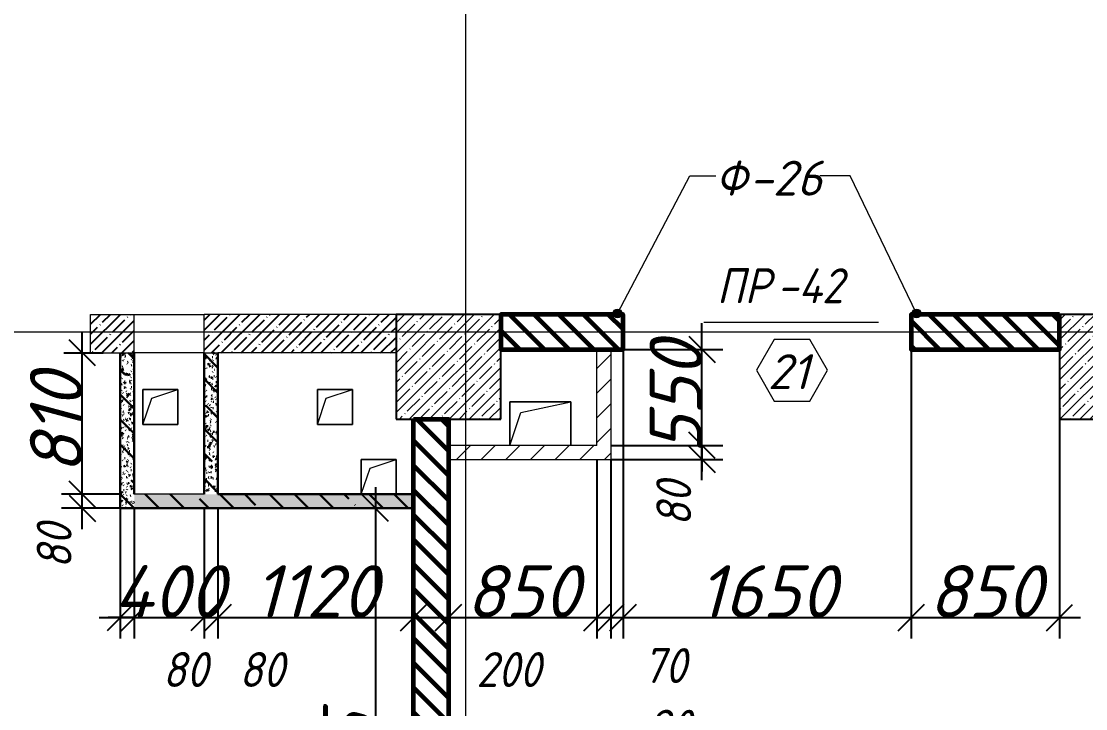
# Model space of a CAD drawing. Header units: millimetres. Extents: x 12986 to 523328, y -9759 to 30092.
# Drawn here: x 422494 to 428591, y 1773 to 5710 of the extents above; entities that cross this region are included whole.
import ezdxf

# ---------------------------------------------------------------- set-up
doc = ezdxf.new("R2010")
doc.units = ezdxf.units.MM
for name, color, linetype, lineweight in [('0) ПГП', 1, 'Continuous', 30), ('4) ПГП красный расчет', 12, 'Continuous', 30), ('5) Блок ячеистый', 160, 'Continuous', 60), ('A-ANNO-DIMS', 7, 'Continuous', 9), ('A-DOOR-IDEN', 7, 'Continuous', 9), ('A-FLOR', 7, 'Continuous', 9), ('A-GENM', 7, 'Continuous', 9), ('A-GENM-1', 7, 'Continuous', 25), ('A-GENM-IDEN', 7, 'Continuous', 9), ('A-WALL-6', 18, 'Continuous', 13), ('A-WALL-FNSH-2', 7, 'Continuous', 5), ('A-WALL-FNSH-4', 250, 'Continuous', 13), ('A-WALL-PATT-3', 250, 'Continuous', 5), ('I-WALL', 7, 'Continuous', 5), ('S-COLS', 7, 'Continuous', 9), ('S-COLS-1', 7, 'Continuous', 5), ('S-COLS-2', 7, 'Continuous', 25), ('Оси-1', 7, 'Continuous', 20)]:
    doc.layers.add(name, color=color, linetype=linetype, lineweight=lineweight)
for name, color, linetype, lineweight, true_color in [('A-WALL-3', 7, 'Continuous', 5, 0x000000), ('A-WALL-4', 7, 'Continuous', 25, 0x000000), ('A-WALL-9', 7, 'Continuous', 5, 0x0070df), ('A-WALL-FNSH-3', 7, 'Continuous', 13, 0x008000)]:
    doc.layers.add(name, color=color, linetype=linetype, lineweight=lineweight, true_color=true_color)
doc.styles.add('ISOCPEUR_I_2', font='isocpeui.ttf', dxfattribs={"height": 300})
doc.styles.add('ISOCPEUR_I_3', font='isocpeui.ttf', dxfattribs={"width": 0.9, "height": 200})
doc.styles.add('ISOCPEUR_I_4', font='isocpeui.ttf', dxfattribs={"width": 0.9, "height": 300})
doc.dimstyles.new('ISO-2_0_0_9К_СРЕДНИЙ_1', dxfattribs={"dimscale": 304.8, "dimtxt": 199.196235, "dimasz": 0.492126, "dimexe": 0.393701, "dimexo": 0, "dimgap": 0, "dimtad": 1, "dimdec": 0, "dimzin": 0, "dimdsep": 46, "dimtxsty": 'ISOCPEUR_I_3', "dimblk1": 'OBLIQUE', "dimblk2": 'OBLIQUE', "dimsah": 1, "dimcen": 0.09, "dimdle": 0.393701, "dimazin": 0, "dimtfac": 1, "dimtdec": 4, "dimtix": 1, "dimtmove": 2, "dimatfit": 3, "dimfxl": 1, "dimtvp": 1, "dimtolj": 1, "dimtzin": 0, "dimarcsym": 2})
doc.dimstyles.new('ISO-2_0_0_9К_СРЕДНИЙ_2', dxfattribs={"dimscale": 304.8, "dimtxt": 199.196235, "dimasz": 0.492126, "dimexe": 0.393701, "dimexo": 0, "dimgap": 0, "dimtad": 1, "dimdec": 0, "dimzin": 0, "dimdsep": 46, "dimtxsty": 'ISOCPEUR_I_2', "dimblk1": 'OBLIQUE', "dimblk2": 'OBLIQUE', "dimsah": 1, "dimcen": 0.09, "dimdle": 0.393701, "dimazin": 0, "dimtfac": 1, "dimtdec": 4, "dimtix": 1, "dimtmove": 0, "dimatfit": 3, "dimfxl": 1, "dimtvp": 1, "dimtolj": 1, "dimtzin": 0, "dimarcsym": 2})
pattern_1 = [(135, (395430.81, -3869.25), (-70.71068, -70.71068), [])]
pattern_2 = [(45, (395430.81, -3869.25), (-70.71068, 70.71068), [])]
pattern_3 = [(50, (395430.81, -3869.254), (72.87376, -6.37607), [7.62, -83.82]), (355, (395430.81, -3869.25), (-14.09699, 76.42244), [6.096, -67.056]), (100.451, (395436.88, -3869.785), (58.77696, 70.04687), [6.476, -71.236]), (46.184, (395430.81, -3848.93), (108.43142, -16.81745), [11.43, -125.73]), (96.636, (395439.84, -3850.33), (94.961, 98.9709), [9.714, -106.854]), (351.184, (395430.81, -3848.93), (94.96227, 98.9702), [9.144, -100.584]), (21, (395440.97, -3854.014), (60.64565, -40.90654), [7.62, -83.82]), (326, (395440.97, -3854.01), (24.72083, 73.67493), [6.096, -67.056]), (71.451, (395446.02, -3857.42), (85.36689, 32.76874), [6.476, -71.236]), (37.5, (395430.809, -3869.254), (1.235525, 33.822432), [3.353, -62.89, 3.353, -64.719, -67.31]), (37.5, (395430.809, -3869.254), (1.235525, 33.822432), [-134.315, 3.353, -63.957]), (7.5, (395430.81, -3869.254), (26.728146, 40.07255), [3.353, -35.458, 3.353, -61.366, -25.654]), (7.5, (395430.81, -3869.254), (26.728146, 40.07255), [-103.53, 3.353, -22.301]), (327.5, (395408.152, -3869.254), (54.236318, -2.292117), [3.353, -22.047, 3.353, -75.895, -105.156]), (327.5, (395408.152, -3869.254), (54.236318, -2.292117), [-104.648, 3.353, -101.803]), (317.5, (395397.99, -3869.254), (59.25158, 10.17014), [3.353, -29.667, 3.353, -49.276, -74.676]), (317.5, (395397.99, -3869.254), (59.25158, 10.17014), [-85.649, 3.353, -71.323])]
pattern_4 = [(135, (395430.8, -3869.25), (-142.5612, -142.5612), []), (135, (395573.37, -3869.25), (-142.5612, -142.5612), [252.016, -50.403, 3.353, -47.05])]

# ---------------------------------------------------------------- blocks, each defined once
blk = doc.blocks.new('AR_Отверстие прямоугольное _в плите_ - AR_Отверстие прямоугольное _в плите_-24498783-АР1_1_Кладочный план 3 этажа')
at = {"layer": 'A-GENM'}
for p, q in [((175, 125), (-175, 125)), ((-175, 125), (-175, -125)), ((-112.5, 62.5), (175, 125)), ((175, -125), (175, 125)), ((-175, -125), (-112.5, 62.5))]:
    blk.add_line(p, q, dxfattribs=at)
blk = doc.blocks.new('AR_Отверстие прямоугольное _в плите_ - AR_Отверстие прямоугольное _в плите_-V24-АР1_1_Кладочный план 3 этажа')
at = {"layer": 'A-GENM'}
for p, q in [((100, 100), (-100, 100)), ((-100, 100), (-100, -100)), ((-50, 50), (100, 100)), ((100, -100), (100, 100)), ((-100, -100), (-50, 50)), ((-100, -100), (100, -100))]:
    blk.add_line(p, q, dxfattribs=at)
blk = doc.blocks.new('AR_Отверстие прямоугольное _в плите_ - AR_Отверстие прямоугольное _в плите_-24428611-АР1_1_Кладочный план 3 этажа')
at = {"layer": 'A-GENM'}
for p, q in [((100, 100), (-100, 100)), ((-100, 100), (-100, -100)), ((-50, 50), (100, 100)), ((100, -100), (100, 100)), ((-100, -100), (-50, 50))]:
    blk.add_line(p, q, dxfattribs=at)
blk = doc.blocks.new('Колонна_Несущая_Прямоугольное сечение - 600х600-29565357-АР1_1_Кладочный план 3 этажа')
at = {"layer": 'S-COLS-1'}
h = blk.add_hatch(dxfattribs=at)
h.set_pattern_fill('FP_29', color=256, style=0, pattern_type=2)
h.set_pattern_definition([(45, (-29509.74, -7600), (-57.02463, 57.02463), []), (45, (-29452.72, -7600), (-57.02463, 57.02463), [100.806, -20.161, 3.353, -16.808])])
h.paths.add_polyline_path([(-300, -300), (300, -300), (300, 300), (-300, 300)], flags=0)
at = {"layer": 'S-COLS-2'}
for p, q in [((300, 300), (-300, 300)), ((-300, 300), (-300, -300)), ((300, -300), (300, 300)), ((-300, -300), (300, -300))]:
    blk.add_line(p, q, dxfattribs=at)
blk = doc.blocks.new('Колонна_Несущая_Прямоугольное сечение - 600х600-V52-АР1_1_Кладочный план 3 этажа')
at = {"layer": 'S-COLS-1'}
h = blk.add_hatch(dxfattribs=at)
h.set_pattern_fill('FP_35', color=256, style=0, pattern_type=2)
h.set_pattern_definition([(45, (-33310, -7600), (-57.02463, 57.02463), []), (45, (-33252.975, -7600), (-57.02463, 57.02463), [100.806, -20.161, 3.353, -16.808])])
h.paths.add_polyline_path([(-300, -300), (300, -300), (300, 300), (-300, 300)], flags=0)
at = {"layer": 'S-COLS-2'}
for p, q in [((300, 300), (-300, 300)), ((-300, 300), (-300, -300)), ((300, -300), (300, 300)), ((-300, -300), (300, -300))]:
    blk.add_line(p, q, dxfattribs=at)
blk = doc.blocks.new('Фахверк_СКБ_Уголок - Ф-26_200х3950 h-32688301-АР1_1_Кладочный план 3 этажа')
at = {"layer": 'A-GENM-1'}
for p, q in [((200, 156), (125, 156)), ((125, 156), (125, 81)), ((131, 81), (131, 150)), ((131, 150), (200, 150)), ((200, 150), (200, 156)), ((125, 81), (131, 81)), ((131, 19), (125, 19)), ((125, 19), (125, -56)), ((131, -50), (131, 19)), ((125, -56), (200, -56)), ((200, -50), (131, -50)), ((200, -56), (200, -50))]:
    blk.add_line(p, q, dxfattribs=at)
blk = doc.blocks.new('AAR_СКБ_Марка_Двери_Перемычка и проем - Марка перемычки и проема-25306769-АР1_1_Кладочный план 3 этажа')
at = {"layer": 'A-DOOR-IDEN'}
for p, q in [((-5, 0), (5, 0)), ((-0.968, -0.984), (-1.986, -2.747)), ((1.067, -0.984), (-0.968, -0.984)), ((2.085, -2.747), (1.067, -0.984)), ((-1.986, -2.747), (-0.968, -4.509)), ((1.067, -4.509), (2.085, -2.747)), ((-0.968, -4.509), (1.067, -4.509))]:
    blk.add_line(p, q, dxfattribs=at)
blk = doc.blocks.new('_Oblique')
at = {"color": 0, "linetype": 'ByBlock', "lineweight": -2}
blk.add_line((-0.5, -0.5), (0.5, 0.5), dxfattribs=at)
blk = doc.blocks.new('*D3559')
at = {"layer": 'A-ANNO-DIMS', "color": 0, "lineweight": -2, "transparency": 16777216}
for p, q in [((423060.6, 2920.7), (423060.6, 2174.6)), ((423140.6, 2919.6), (423140.6, 2174.6)), ((422940.6, 2294.6), (423260.6, 2294.6))]:
    blk.add_line(p, q, dxfattribs=at)
at = {"layer": 'Defpoints', "color": 0, "transparency": 16777216}
for p in [(423060.6, 2920.7), (423140.6, 2919.6), (423140.6, 2294.6)]:
    blk.add_point(p, dxfattribs=at)
at = {"layer": 'A-ANNO-DIMS', "color": 0, "lineweight": -2, "transparency": 16777216, "xscale": 150, "yscale": 150, "zscale": 150, "rotation": 180}
blk.add_blockref('_Oblique', (423060.6, 2294.6), dxfattribs=at)
at = {"layer": 'A-ANNO-DIMS', "color": 0, "lineweight": -2, "transparency": 16777216, "xscale": 150, "yscale": 150, "zscale": 150}
blk.add_blockref('_Oblique', (423140.6, 2294.6), dxfattribs=at)
at = {"layer": 'A-ANNO-DIMS', "color": 0, "transparency": 16777216, "insert": (423303.2, 2097.1), "char_height": 200, "width": 303.391, "attachment_point": 1, "line_spacing_factor": 1.149209, "style": 'ISOCPEUR_I_3'}
blk.add_mtext('\\A1;80', dxfattribs=at)
blk = doc.blocks.new('*D3560')
at = {"layer": 'A-ANNO-DIMS', "color": 0, "lineweight": -2, "transparency": 16777216}
for p, q in [((423140.6, 2919.6), (423140.6, 2174.6)), ((423540.6, 2917.7), (423540.6, 2174.6)), ((423140.6, 2294.6), (422990.6, 2294.6)), ((423140.6, 2294.6), (423540.6, 2294.6)), ((423540.6, 2294.6), (423690.6, 2294.6))]:
    blk.add_line(p, q, dxfattribs=at)
at = {"layer": 'Defpoints', "color": 0, "transparency": 16777216}
for p in [(423140.6, 2919.6), (423540.6, 2917.7), (423540.6, 2294.6)]:
    blk.add_point(p, dxfattribs=at)
at = {"layer": 'A-ANNO-DIMS', "color": 0, "lineweight": -2, "transparency": 16777216, "xscale": 150, "yscale": 150, "zscale": 150}
blk.add_blockref('_Oblique', (423140.6, 2294.6), dxfattribs=at)
at = {"layer": 'A-ANNO-DIMS', "color": 0, "lineweight": -2, "transparency": 16777216, "xscale": 150, "yscale": 150, "zscale": 150, "rotation": 180}
blk.add_blockref('_Oblique', (423540.6, 2294.6), dxfattribs=at)
at = {"layer": 'A-ANNO-DIMS', "color": 0, "transparency": 16777216, "insert": (423340.6, 2444.6), "char_height": 300, "width": 473.474, "attachment_point": 5, "style": 'ISOCPEUR_I_2'}
blk.add_mtext('\\A1;400', dxfattribs=at)
blk = doc.blocks.new('*D3561')
at = {"layer": 'A-ANNO-DIMS', "color": 0, "lineweight": -2, "transparency": 16777216}
for p, q in [((423540.6, 2917.7), (423540.6, 2174.6)), ((423620.6, 2917.7), (423620.6, 2174.6)), ((423420.6, 2294.6), (423740.6, 2294.6))]:
    blk.add_line(p, q, dxfattribs=at)
at = {"layer": 'Defpoints', "color": 0, "transparency": 16777216}
for p in [(423540.6, 2917.7), (423620.6, 2917.7), (423620.6, 2294.6)]:
    blk.add_point(p, dxfattribs=at)
at = {"layer": 'A-ANNO-DIMS', "color": 0, "lineweight": -2, "transparency": 16777216, "xscale": 150, "yscale": 150, "zscale": 150, "rotation": 180}
blk.add_blockref('_Oblique', (423540.6, 2294.6), dxfattribs=at)
at = {"layer": 'A-ANNO-DIMS', "color": 0, "lineweight": -2, "transparency": 16777216, "xscale": 150, "yscale": 150, "zscale": 150}
blk.add_blockref('_Oblique', (423620.6, 2294.6), dxfattribs=at)
at = {"layer": 'A-ANNO-DIMS', "color": 0, "transparency": 16777216, "insert": (423741.8, 2097.1), "char_height": 200, "width": 303.391, "attachment_point": 1, "line_spacing_factor": 1.149209, "style": 'ISOCPEUR_I_3'}
blk.add_mtext('\\A1;80', dxfattribs=at)
blk = doc.blocks.new('*D3562')
at = {"layer": 'A-ANNO-DIMS', "color": 0, "lineweight": -2, "transparency": 16777216}
for p, q in [((423620.6, 2917.7), (423620.6, 2174.6)), ((424740.5, 2400.7), (424740.5, 2174.6)), ((423500.6, 2294.6), (424860.5, 2294.6))]:
    blk.add_line(p, q, dxfattribs=at)
at = {"layer": 'Defpoints', "color": 0, "transparency": 16777216}
for p in [(423620.6, 2917.7), (424740.5, 2400.7), (424740.5, 2294.6)]:
    blk.add_point(p, dxfattribs=at)
at = {"layer": 'A-ANNO-DIMS', "color": 0, "lineweight": -2, "transparency": 16777216, "xscale": 150, "yscale": 150, "zscale": 150, "rotation": 180}
blk.add_blockref('_Oblique', (423620.6, 2294.6), dxfattribs=at)
at = {"layer": 'A-ANNO-DIMS', "color": 0, "lineweight": -2, "transparency": 16777216, "xscale": 150, "yscale": 150, "zscale": 150}
blk.add_blockref('_Oblique', (424740.5, 2294.6), dxfattribs=at)
at = {"layer": 'A-ANNO-DIMS', "color": 0, "transparency": 16777216, "insert": (424180.5, 2444.6), "char_height": 300, "width": 514.846, "attachment_point": 5, "style": 'ISOCPEUR_I_2'}
blk.add_mtext('\\A1;1120', dxfattribs=at)
blk = doc.blocks.new('*D3563')
at = {"layer": 'A-ANNO-DIMS', "color": 0, "lineweight": -2, "transparency": 16777216}
for p, q in [((424740.5, 2400.7), (424740.5, 2174.6)), ((424940.5, 2400.7), (424940.5, 2174.6)), ((424620.5, 2294.6), (425060.5, 2294.6))]:
    blk.add_line(p, q, dxfattribs=at)
at = {"layer": 'Defpoints', "color": 0, "transparency": 16777216}
for p in [(424740.5, 2400.7), (424940.5, 2400.7), (424940.5, 2294.6)]:
    blk.add_point(p, dxfattribs=at)
at = {"layer": 'A-ANNO-DIMS', "color": 0, "lineweight": -2, "transparency": 16777216, "xscale": 150, "yscale": 150, "zscale": 150, "rotation": 180}
blk.add_blockref('_Oblique', (424740.5, 2294.6), dxfattribs=at)
at = {"layer": 'A-ANNO-DIMS', "color": 0, "lineweight": -2, "transparency": 16777216, "xscale": 150, "yscale": 150, "zscale": 150}
blk.add_blockref('_Oblique', (424940.5, 2294.6), dxfattribs=at)
at = {"layer": 'A-ANNO-DIMS', "color": 0, "transparency": 16777216, "insert": (425100.3, 2097.1), "char_height": 200, "width": 455.087, "attachment_point": 1, "line_spacing_factor": 1.149209, "style": 'ISOCPEUR_I_3'}
blk.add_mtext('\\A1;200', dxfattribs=at)
blk = doc.blocks.new('*D3564')
at = {"layer": 'A-ANNO-DIMS', "color": 0, "lineweight": -2, "transparency": 16777216}
for p, q in [((425790.6, 3199.6), (425790.6, 2174.6)), ((424940.5, 2400.7), (424940.5, 2174.6)), ((424820.5, 2294.6), (425910.6, 2294.6))]:
    blk.add_line(p, q, dxfattribs=at)
at = {"layer": 'Defpoints', "color": 0, "transparency": 16777216}
for p in [(425790.6, 3199.6), (424940.5, 2400.7), (425790.6, 2294.6)]:
    blk.add_point(p, dxfattribs=at)
at = {"layer": 'A-ANNO-DIMS', "color": 0, "lineweight": -2, "transparency": 16777216, "xscale": 150, "yscale": 150, "zscale": 150, "rotation": 180}
blk.add_blockref('_Oblique', (424940.5, 2294.6), dxfattribs=at)
at = {"layer": 'A-ANNO-DIMS', "color": 0, "lineweight": -2, "transparency": 16777216, "xscale": 150, "yscale": 150, "zscale": 150}
blk.add_blockref('_Oblique', (425790.6, 2294.6), dxfattribs=at)
at = {"layer": 'A-ANNO-DIMS', "color": 0, "transparency": 16777216, "insert": (425365.5, 2444.6), "char_height": 300, "width": 455.087, "attachment_point": 5, "style": 'ISOCPEUR_I_2'}
blk.add_mtext('\\A1;850', dxfattribs=at)
blk = doc.blocks.new('*D3565')
at = {"layer": 'A-ANNO-DIMS', "color": 0, "lineweight": -2, "transparency": 16777216}
for p, q in [((425790.6, 3199.6), (425790.6, 2174.6)), ((425870.6, 3200.7), (425870.6, 2174.6)), ((425670.6, 2294.6), (425990.6, 2294.6))]:
    blk.add_line(p, q, dxfattribs=at)
at = {"layer": 'Defpoints', "color": 0, "transparency": 16777216}
for p in [(425790.6, 3199.6), (425870.6, 3200.7), (425870.6, 2294.6)]:
    blk.add_point(p, dxfattribs=at)
at = {"layer": 'A-ANNO-DIMS', "color": 0, "lineweight": -2, "transparency": 16777216, "xscale": 150, "yscale": 150, "zscale": 150, "rotation": 180}
blk.add_blockref('_Oblique', (425790.6, 2294.6), dxfattribs=at)
at = {"layer": 'A-ANNO-DIMS', "color": 0, "lineweight": -2, "transparency": 16777216, "xscale": 150, "yscale": 150, "zscale": 150}
blk.add_blockref('_Oblique', (425870.6, 2294.6), dxfattribs=at)
at = {"layer": 'A-ANNO-DIMS', "color": 0, "transparency": 16777216, "insert": (426073.7, 1766.7), "char_height": 200, "width": 303.391, "attachment_point": 1, "line_spacing_factor": 1.149209, "style": 'ISOCPEUR_I_3'}
blk.add_mtext('\\A1;80', dxfattribs=at)
blk = doc.blocks.new('*D3566')
at = {"layer": 'A-ANNO-DIMS', "color": 0, "lineweight": -2, "transparency": 16777216}
for p, q in [((425940.8, 3830.7), (425940.8, 2174.6)), ((425870.6, 3200.7), (425870.6, 2174.6)), ((425750.6, 2294.6), (426060.8, 2294.6))]:
    blk.add_line(p, q, dxfattribs=at)
at = {"layer": 'Defpoints', "color": 0, "transparency": 16777216}
for p in [(425940.8, 3830.7), (425870.6, 3200.7), (425940.8, 2294.6)]:
    blk.add_point(p, dxfattribs=at)
at = {"layer": 'A-ANNO-DIMS', "color": 0, "lineweight": -2, "transparency": 16777216, "xscale": 150, "yscale": 150, "zscale": 150, "rotation": 180}
blk.add_blockref('_Oblique', (425870.6, 2294.6), dxfattribs=at)
at = {"layer": 'A-ANNO-DIMS', "color": 0, "lineweight": -2, "transparency": 16777216, "xscale": 150, "yscale": 150, "zscale": 150}
blk.add_blockref('_Oblique', (425940.8, 2294.6), dxfattribs=at)
at = {"layer": 'A-ANNO-DIMS', "color": 0, "transparency": 16777216, "insert": (426054.6, 2119.8), "char_height": 200, "width": 303.391, "attachment_point": 1, "line_spacing_factor": 1.149209, "style": 'ISOCPEUR_I_3'}
blk.add_mtext('\\A1;70', dxfattribs=at)
blk = doc.blocks.new('*D3567')
at = {"layer": 'A-ANNO-DIMS', "color": 0, "lineweight": -2, "transparency": 16777216}
for p, q in [((425940.8, 3830.7), (425940.8, 2174.6)), ((427590.8, 3830.7), (427590.8, 2174.6)), ((425820.8, 2294.6), (427710.8, 2294.6))]:
    blk.add_line(p, q, dxfattribs=at)
at = {"layer": 'Defpoints', "color": 0, "transparency": 16777216}
for p in [(425940.8, 3830.7), (427590.8, 3830.7), (427590.8, 2294.6)]:
    blk.add_point(p, dxfattribs=at)
at = {"layer": 'A-ANNO-DIMS', "color": 0, "lineweight": -2, "transparency": 16777216, "xscale": 150, "yscale": 150, "zscale": 150, "rotation": 180}
blk.add_blockref('_Oblique', (425940.8, 2294.6), dxfattribs=at)
at = {"layer": 'A-ANNO-DIMS', "color": 0, "lineweight": -2, "transparency": 16777216, "xscale": 150, "yscale": 150, "zscale": 150}
blk.add_blockref('_Oblique', (427590.8, 2294.6), dxfattribs=at)
at = {"layer": 'A-ANNO-DIMS', "color": 0, "transparency": 16777216, "insert": (426765.8, 2444.6), "char_height": 300, "width": 560.814, "attachment_point": 5, "style": 'ISOCPEUR_I_2'}
blk.add_mtext('\\A1;1650', dxfattribs=at)
blk = doc.blocks.new('*D3568')
at = {"layer": 'A-ANNO-DIMS', "color": 0, "lineweight": -2, "transparency": 16777216}
for p, q in [((427590.8, 3830.7), (427590.8, 2174.6)), ((428440.8, 3430.7), (428440.8, 2174.6)), ((427470.8, 2294.6), (428560.8, 2294.6))]:
    blk.add_line(p, q, dxfattribs=at)
at = {"layer": 'Defpoints', "color": 0, "transparency": 16777216}
for p in [(427590.8, 3830.7), (428440.8, 3430.7), (428440.8, 2294.6)]:
    blk.add_point(p, dxfattribs=at)
at = {"layer": 'A-ANNO-DIMS', "color": 0, "lineweight": -2, "transparency": 16777216, "xscale": 150, "yscale": 150, "zscale": 150, "rotation": 180}
blk.add_blockref('_Oblique', (427590.8, 2294.6), dxfattribs=at)
at = {"layer": 'A-ANNO-DIMS', "color": 0, "lineweight": -2, "transparency": 16777216, "xscale": 150, "yscale": 150, "zscale": 150}
blk.add_blockref('_Oblique', (428440.8, 2294.6), dxfattribs=at)
at = {"layer": 'A-ANNO-DIMS', "color": 0, "transparency": 16777216, "insert": (428015.8, 2444.6), "char_height": 300, "width": 455.087, "attachment_point": 5, "style": 'ISOCPEUR_I_2'}
blk.add_mtext('\\A1;850', dxfattribs=at)
blk = doc.blocks.new('*D3578')
at = {"layer": 'A-ANNO-DIMS', "color": 0, "lineweight": -2, "transparency": 16777216}
for p, q in [((422843.4, 2800.7), (422843.4, 3120.7)), ((423059.4, 3000.7), (422723.4, 3000.7)), ((423060.6, 2920.7), (422723.4, 2920.7))]:
    blk.add_line(p, q, dxfattribs=at)
at = {"layer": 'Defpoints', "color": 0, "transparency": 16777216}
for p in [(422843.4, 3000.7), (423059.4, 3000.7), (423060.6, 2920.7)]:
    blk.add_point(p, dxfattribs=at)
at = {"layer": 'A-ANNO-DIMS', "color": 0, "lineweight": -2, "transparency": 16777216, "xscale": 150, "yscale": 150, "zscale": 150}
for p, rotation in [((422843.4, 3000.7), 90), ((422843.4, 2920.7), 270)]:
    blk.add_blockref('_Oblique', p, dxfattribs=dict(at, rotation=rotation))
at = {"layer": 'A-ANNO-DIMS', "color": 0, "transparency": 16777216, "insert": (422582.1, 2574.2), "char_height": 200, "width": 303.391, "attachment_point": 1, "rotation": 90, "line_spacing_factor": 1.149209, "style": 'ISOCPEUR_I_3'}
blk.add_mtext('\\A1;80', dxfattribs=at)
blk = doc.blocks.new('*D3579')
at = {"layer": 'A-ANNO-DIMS', "color": 0, "lineweight": -2, "transparency": 16777216}
for p, q in [((422843.4, 2880.7), (422843.4, 3930.7)), ((422737.3, 3810.7), (422963.4, 3810.7)), ((423059.4, 3000.7), (422723.4, 3000.7))]:
    blk.add_line(p, q, dxfattribs=at)
at = {"layer": 'Defpoints', "color": 0, "transparency": 16777216}
for p in [(422737.3, 3810.7), (422843.4, 3810.7), (423059.4, 3000.7)]:
    blk.add_point(p, dxfattribs=at)
at = {"layer": 'A-ANNO-DIMS', "color": 0, "lineweight": -2, "transparency": 16777216, "xscale": 150, "yscale": 150, "zscale": 150}
for p, rotation in [((422843.4, 3810.7), 90), ((422843.4, 3000.7), 270)]:
    blk.add_blockref('_Oblique', p, dxfattribs=dict(at, rotation=rotation))
at = {"layer": 'A-ANNO-DIMS', "color": 0, "transparency": 16777216, "insert": (422693.4, 3405.7), "char_height": 300, "width": 409.118, "attachment_point": 5, "rotation": 90, "style": 'ISOCPEUR_I_2'}
blk.add_mtext('\\A1;810', dxfattribs=at)
blk = doc.blocks.new('*D3668')
at = {"layer": 'A-ANNO-DIMS', "color": 0, "lineweight": -2, "transparency": 16777216}
for p, q in [((426392.5, 3080.7), (426392.5, 3400.7)), ((425873.6, 3280.7), (426512.5, 3280.7)), ((425870.6, 3200.7), (426512.5, 3200.7))]:
    blk.add_line(p, q, dxfattribs=at)
at = {"layer": 'Defpoints', "color": 0, "transparency": 16777216}
for p in [(425873.6, 3280.7), (426392.5, 3280.7), (425870.6, 3200.7)]:
    blk.add_point(p, dxfattribs=at)
at = {"layer": 'A-ANNO-DIMS', "color": 0, "lineweight": -2, "transparency": 16777216, "xscale": 150, "yscale": 150, "zscale": 150}
for p, rotation in [((426392.5, 3280.7), 90), ((426392.5, 3200.7), 270)]:
    blk.add_blockref('_Oblique', p, dxfattribs=dict(at, rotation=rotation))
at = {"layer": 'A-ANNO-DIMS', "color": 0, "transparency": 16777216, "insert": (426131.2, 2817.4), "char_height": 200, "width": 303.391, "attachment_point": 1, "rotation": 90, "line_spacing_factor": 1.149209, "style": 'ISOCPEUR_I_3'}
blk.add_mtext('\\A1;80', dxfattribs=at)
blk = doc.blocks.new('*D3669')
at = {"layer": 'A-ANNO-DIMS', "color": 0, "lineweight": -2, "transparency": 16777216}
for p, q in [((426392.5, 3830.7), (426392.5, 3980.7)), ((425952.5, 3830.7), (426512.5, 3830.7)), ((426392.5, 3280.7), (426392.5, 3830.7)), ((425873.6, 3280.7), (426512.5, 3280.7)), ((426392.5, 3280.7), (426392.5, 3130.7))]:
    blk.add_line(p, q, dxfattribs=at)
at = {"layer": 'Defpoints', "color": 0, "transparency": 16777216}
for p in [(425952.5, 3830.7), (426392.5, 3830.7), (425873.6, 3280.7)]:
    blk.add_point(p, dxfattribs=at)
at = {"layer": 'A-ANNO-DIMS', "color": 0, "lineweight": -2, "transparency": 16777216, "xscale": 150, "yscale": 150, "zscale": 150}
for p, rotation in [((426392.5, 3830.7), 270), ((426392.5, 3280.7), 90)]:
    blk.add_blockref('_Oblique', p, dxfattribs=dict(at, rotation=rotation))
at = {"layer": 'A-ANNO-DIMS', "color": 0, "transparency": 16777216, "insert": (426242.5, 3555.7), "char_height": 300, "width": 455.087, "attachment_point": 5, "rotation": 90, "style": 'ISOCPEUR_I_2'}
blk.add_mtext('\\A1;550', dxfattribs=at)
blk = doc.blocks.new('*D3674')
at = {"layer": 'A-ANNO-DIMS', "color": 0, "lineweight": -2, "transparency": 16777216}
for p, q in [((424522.8, 3040.7), (424522.8, -344.3)), ((424628.8, 2920.7), (424402.8, 2920.7)), ((424734.5, -224.3), (424402.8, -224.3))]:
    blk.add_line(p, q, dxfattribs=at)
at = {"layer": 'Defpoints', "color": 0, "transparency": 16777216}
for p in [(424628.8, 2920.7), (424522.8, -224.3), (424734.5, -224.3)]:
    blk.add_point(p, dxfattribs=at)
at = {"layer": 'A-ANNO-DIMS', "color": 0, "lineweight": -2, "transparency": 16777216, "xscale": 150, "yscale": 150, "zscale": 150}
for p, rotation in [((424522.8, 2920.7), 90), ((424522.8, -224.3), 270)]:
    blk.add_blockref('_Oblique', p, dxfattribs=dict(at, rotation=rotation))
at = {"layer": 'A-ANNO-DIMS', "color": 0, "transparency": 16777216, "insert": (424372.8, 1348.2), "char_height": 300, "width": 579.201, "attachment_point": 5, "rotation": 90, "style": 'ISOCPEUR_I_2'}
blk.add_mtext('\\A1;3145', dxfattribs=at)

msp = doc.modelspace()

# ---------------------------------------------------------------- hatches: boundary and pattern name
h = msp.add_hatch()
h.set_pattern_fill('FP_4', color=256, style=0, pattern_type=2)
h.set_pattern_definition([(45, (395430.81, -3869.25), (-57.02463, 57.02463), []), (45, (395487.83, -3869.25), (-57.02463, 57.02463), [100.806, -20.161, 3.353, -16.808])])
h.paths.add_polyline_path([(424154.2315, 3810.74642), (424640.552, 3810.74642), (424640.552, 4030.74642), (423540.552, 4030.74642), (423540.552, 3810.74642), (423620.552, 3810.74642)], flags=0)
h.paths.add_polyline_path([(421790.8086, 3810.74642), (421790.8086, 4030.74642), (421590.80854, 4030.74642), (421590.80854, 3810.74642)], flags=0)
h.paths.add_polyline_path([(422890.8086, 3810.74642), (423140.552, 3810.74642), (423140.552, 4030.74642), (422890.8086, 4030.74642)], flags=0)
at = {"layer": '0) ПГП'}
h = msp.add_hatch(dxfattribs=at)
h.set_pattern_fill('FP_6', color=256, style=0, pattern_type=2)
h.set_pattern_definition(pattern_3)
h.paths.add_polyline_path([(423140.552, 2920.74642), (423140.552, 3810.74642), (423060.552, 3810.74642), (423060.552, 2920.74642)], flags=0)
h = msp.add_hatch(dxfattribs=at)
h.set_pattern_fill('FP_7', color=256, style=0, pattern_type=2)
h.set_pattern_definition(pattern_4)
h.paths.add_polyline_path([(423140.552, 2920.74642), (423140.552, 3810.74642), (423060.552, 3810.74642), (423060.552, 2920.74642)], flags=0)
h = msp.add_hatch(dxfattribs=at)
h.set_pattern_fill('FP_6', color=256, style=0, pattern_type=2)
h.set_pattern_definition(pattern_3)
h.paths.add_polyline_path([(423540.552, 3000.74642), (423620.552, 3000.74642), (423620.552, 3810.74642), (423540.552, 3810.74642)], flags=0)
h = msp.add_hatch(dxfattribs=at)
h.set_pattern_fill('FP_7', color=256, style=0, pattern_type=2)
h.set_pattern_definition(pattern_4)
h.paths.add_polyline_path([(423540.552, 3000.74642), (423620.552, 3000.74642), (423620.552, 3810.74642), (423540.552, 3810.74642)], flags=0)
h = msp.add_hatch(dxfattribs=at)
h.set_pattern_fill('FP_6', color=256, style=0, pattern_type=2)
h.set_pattern_definition(pattern_3)
h.paths.add_polyline_path([(423140.552, 2920.74642), (424740.52165, 2920.74642), (424740.52165, 3000.74642), (423140.552, 3000.74642)], flags=0)
h = msp.add_hatch(dxfattribs=at)
h.set_pattern_fill('FP_7', color=256, style=0, pattern_type=2)
h.set_pattern_definition(pattern_4)
h.paths.add_polyline_path([(423140.552, 2920.74642), (424740.52165, 2920.74642), (424740.52165, 3000.74642), (423140.552, 3000.74642)], flags=0)
at = {"layer": '5) Блок ячеистый'}
h = msp.add_hatch(dxfattribs=at)
h.set_pattern_fill('FP_1', color=256, style=0, pattern_type=2)
h.set_pattern_definition(pattern_1)
h.paths.add_polyline_path([(425871.80853, 3830.74642), (425940.80853, 3830.74642), (425940.80853, 4030.74642), (425240.552, 4030.74642), (425240.552, 3830.74642), (425508.08166, 3830.74642)], flags=0)
h.paths.add_polyline_path([(427590.80853, 3830.74642), (428440.80853, 3830.74642), (428440.80853, 4030.74642), (427590.80853, 4030.74642), (427590.80853, 3899.74642)], flags=0)
h = msp.add_hatch(dxfattribs=at)
h.set_pattern_fill('FP_1', color=256, style=0, pattern_type=2)
h.set_pattern_definition(pattern_1)
h.paths.add_polyline_path([(424940.52165, -3369.25359), (424940.52165, -230.25359), (424871.52165, -230.25359), (424871.52165, -224.25359), (424940.52165, -224.25359), (424940.52165, 3430.74642), (424740.52165, 3430.74642), (424740.52165, -224.25359), (424809.52165, -224.25359), (424809.52165, -230.25359), (424740.52165, -230.25359), (424740.52165, -3369.25359)], flags=0)
at = {"layer": 'A-GENM-IDEN'}
h = msp.add_hatch(color=256, dxfattribs=at)
edge = h.paths.add_edge_path(flags=0)
edge.add_arc((425909.30853, 4036.74642), 25, 0, 360)
h = msp.add_hatch(color=256, dxfattribs=at)
edge = h.paths.add_edge_path(flags=0)
edge.add_arc((427622.30853, 4036.74642), 25, 0, 360)
at = {"layer": 'A-WALL-PATT-3'}
h = msp.add_hatch(dxfattribs=at)
h.set_pattern_fill('FP_5', color=256, style=0, pattern_type=2)
h.set_pattern_definition(pattern_2)
h.paths.add_polyline_path([(425790.552, 3280.74642), (425870.552, 3280.74642), (425870.552, 3830.74642), (425790.552, 3830.74642)], flags=0)
h = msp.add_hatch(dxfattribs=at)
h.set_pattern_fill('FP_5', color=256, style=0, pattern_type=2)
h.set_pattern_definition(pattern_2)
h.paths.add_polyline_path([(425870.552, 3200.74642), (425870.552, 3280.74642), (424940.52165, 3280.74642), (424940.52165, 3200.74642), (425508.08166, 3200.74642)], flags=0)

# ---------------------------------------------------------------- linework, layer by layer
at = {"layer": '0) ПГП'}
for p, q in [((423060.552, 2920.74642), (423060.552, 3810.74642)), ((423620.552, 3810.74642), (423620.552, 3000.74642)), ((424740.52165, 3000.74642), (423620.552, 3000.74642))]:
    msp.add_line(p, q, dxfattribs=at)
at = {"layer": '4) ПГП красный расчет'}
for p, q in [((423140.552, 3810.74642), (423140.552, 3000.74642)), ((423540.552, 3000.74642), (423540.552, 3810.74642)), ((423060.552, 2920.74642), (424740.52165, 2920.74642))]:
    msp.add_line(p, q, dxfattribs=at)
at = {"layer": '5) Блок ячеистый'}
for points in [[(425940.80853, 4030.74642), (425240.552, 4030.74642), (425240.552, 3830.74642), (425940.80853, 3830.74642)], [(428440.80853, 4030.74642), (427590.80853, 4030.74642), (427590.80853, 3830.74642), (428440.80853, 3830.74642)], [(424740.52165, 3430.74642), (424940.52165, 3430.74642), (424940.52165, -3369.25359), (424740.52165, -3369.25359)]]:
    msp.add_lwpolyline(points, close=True, dxfattribs=at)
at = {"layer": 'A-FLOR'}
for p, q in [((423190.8086, 3600.74647), (423390.8086, 3600.74647)), ((423190.8086, 3400.74647), (423190.8086, 3600.74647)), ((423390.8086, 3600.74647), (423390.8086, 3400.74647)), ((424190.8086, 3600.74647), (424390.8086, 3600.74647)), ((424190.8086, 3400.74647), (424190.8086, 3600.74647)), ((424390.8086, 3600.74647), (424390.8086, 3400.74647)), ((425291.80853, 3530.74642), (425641.80853, 3530.74642)), ((425291.80853, 3280.74642), (425291.80853, 3530.74642)), ((425641.80853, 3530.74642), (425641.80853, 3280.74642)), ((423390.8086, 3400.74647), (423190.8086, 3400.74647)), ((424390.8086, 3400.74647), (424190.8086, 3400.74647)), ((424441.52165, 3200.74642), (424641.52165, 3200.74642)), ((424441.52165, 3000.74642), (424441.52165, 3200.74642)), ((424641.52165, 3200.74642), (424641.52165, 3000.74642))]:
    msp.add_line(p, q, dxfattribs=at)
at = {"layer": 'A-GENM-IDEN'}
for p, q in [((425909.30853, 4036.74642), (426323.029, 4823.66554)), ((426323.029, 4823.66554), (426472.13562, 4823.66554)), ((427240.93399, 4823.66554), (427067.59016, 4823.66554)), ((427622.30853, 4036.74642), (427240.93399, 4823.66554))]:
    msp.add_line(p, q, dxfattribs=at)
for centre in [(425909.30853, 4036.74642), (427622.30853, 4036.74642)]:
    msp.add_circle(centre, 25, dxfattribs=at)
at = {"layer": 'A-WALL-3'}
for p, q in [((422890.8086, 3810.74642), (422890.8086, 4030.74642)), ((422890.8086, 4030.74642), (423140.552, 4030.74642)), ((423140.552, 3810.74642), (423140.552, 4030.74642)), ((423540.552, 3810.74642), (423540.552, 4030.74642)), ((424640.552, 4030.74642), (423540.552, 4030.74642)), ((422890.8086, 3810.74642), (423060.552, 3810.74642)), ((424640.552, 3810.74642), (423620.552, 3810.74642))]:
    msp.add_line(p, q, dxfattribs=at)
at = {"layer": 'A-WALL-4'}
msp.add_line((424940.52165, 3280.74642), (424940.52165, 3200.74642), dxfattribs=at)
at = {"layer": 'A-WALL-6'}
for p, q in [((423060.552, 3810.74642), (423140.552, 3810.74642)), ((423540.552, 3810.74642), (423620.552, 3810.74642))]:
    msp.add_line(p, q, dxfattribs=at)
at = {"layer": 'A-WALL-9'}
msp.add_line((424740.52165, 2920.74642), (424740.52165, 3000.74642), dxfattribs=at)
at = {"layer": 'A-WALL-FNSH-2'}
for p, q in [((425240.552, 4030.74642), (425871.80853, 4030.74642)), ((428440.80853, 4030.74642), (427659.80853, 4030.74642)), ((425940.80853, 3899.74642), (425940.80853, 3961.74642)), ((427590.80853, 3899.74642), (427590.80853, 3961.74642)), ((425240.552, 3830.74642), (425871.80853, 3830.74642)), ((428440.80853, 3830.74642), (427659.80853, 3830.74642)), ((424740.52165, 3430.74642), (424740.52165, 3000.74642)), ((424940.52165, 3280.74642), (424940.52165, 3430.74642)), ((424940.52165, -224.25359), (424940.52165, 3200.74642)), ((424740.52165, 2920.74642), (424740.52165, -224.25359))]:
    msp.add_line(p, q, dxfattribs=at)
at = {"layer": 'A-WALL-FNSH-3'}
for p, q in [((425790.552, 3280.74642), (425790.552, 3830.74642)), ((425870.552, 3830.74642), (425870.552, 3200.74642)), ((425790.552, 3280.74642), (424940.52165, 3280.74642)), ((424940.52165, 3200.74642), (425870.552, 3200.74642))]:
    msp.add_line(p, q, dxfattribs=at)
at = {"layer": 'A-WALL-FNSH-4'}
msp.add_line((423540.552, 3000.74642), (423140.552, 3000.74642), dxfattribs=at)
at = {"layer": 'I-WALL'}
for p, q in [((423140.552, 4030.74642), (423540.552, 4030.74642)), ((423540.552, 3810.74642), (423140.552, 3810.74642))]:
    msp.add_line(p, q, dxfattribs=at)
at = {"layer": 'Оси-1'}
for p, q in [((425040.80852, -8019.25359), (425040.80852, 24767.68957)), ((389220.80855, 3930.74641), (521382.43658, 3930.74641))]:
    msp.add_line(p, q, dxfattribs=at)

# ---------------------------------------------------------------- block references
at = {"layer": 'A-DOOR-IDEN', "xscale": 99.99999999999993, "yscale": 99.99999999999993, "zscale": 99.99999999999993}
msp.add_blockref('AAR_СКБ_Марка_Двери_Перемычка и проем - Марка перемычки и проема-25306769-АР1_1_Кладочный план 3 этажа', (426903.58553, 3985.64355), dxfattribs=at)
at = {"layer": 'A-GENM'}
for name, p in [('AR_Отверстие прямоугольное _в плите_ - AR_Отверстие прямоугольное _в плите_-V24-АР1_1_Кладочный план 3 этажа', (423290.8086, 3500.74647)), ('AR_Отверстие прямоугольное _в плите_ - AR_Отверстие прямоугольное _в плите_-V24-АР1_1_Кладочный план 3 этажа', (424290.8086, 3500.74647)), ('AR_Отверстие прямоугольное _в плите_ - AR_Отверстие прямоугольное _в плите_-24498783-АР1_1_Кладочный план 3 этажа', (425466.80853, 3405.74642)), ('AR_Отверстие прямоугольное _в плите_ - AR_Отверстие прямоугольное _в плите_-24428611-АР1_1_Кладочный план 3 этажа', (424541.52165, 3100.74642))]:
    msp.add_blockref(name, p, dxfattribs=at)
at = {"layer": 'A-GENM-1', "rotation": 180}
msp.add_blockref('Фахверк_СКБ_Уголок - Ф-26_200х3950 h-32688301-АР1_1_Кладочный план 3 этажа', (426071.80853, 3980.74642), dxfattribs=at)
at = {"layer": 'A-GENM-1'}
msp.add_blockref('Фахверк_СКБ_Уголок - Ф-26_200х3950 h-32688301-АР1_1_Кладочный план 3 этажа', (427459.80853, 3880.74642), dxfattribs=at)
at = {"layer": 'S-COLS'}
for name, p in [('Колонна_Несущая_Прямоугольное сечение - 600х600-29565357-АР1_1_Кладочный план 3 этажа', (424940.552, 3730.74642)), ('Колонна_Несущая_Прямоугольное сечение - 600х600-V52-АР1_1_Кладочный план 3 этажа', (428740.80853, 3730.74642))]:
    msp.add_blockref(name, p, dxfattribs=at)

# ---------------------------------------------------------------- texts
at = {"layer": 'A-DOOR-IDEN', "insert": (426769.687, 3803.00217), "char_height": 200, "width": 274.177125, "attachment_point": 1, "style": 'ISOCPEUR_I_2'}
msp.add_mtext('21', dxfattribs=at)
at = {"layer": 'A-GENM-IDEN', "char_height": 200, "attachment_point": 1}
for s, insert, width, style in [('\\fISOCPEUR|b0|i1|c204|p34|;\\W.9;Ф', (426472.13562, 4911.28013), 230.886, 'ISOCPEUR_I_2'), ('\\fISOCPEUR|b0|i1|c204|p34|;\\W.9;Ф', (426472.13562, 4911.28013), 230.886, 'ISOCPEUR_I_2'), ('-26', (426662.63562, 4911.28013), 476.202375, 'ISOCPEUR_I_2'), ('-26', (426662.63562, 4911.28013), 476.202375, 'ISOCPEUR_I_2'), ('ПР', (426477.8006, 4294.93241), 416.8775, 'ISOCPEUR_I_4'), ('-42', (426821.75893, 4294.93241), 561.18125, 'ISOCPEUR_I_4')]:
    msp.add_mtext(s, dxfattribs=dict(at, insert=insert, width=width, style=style))

# ---------------------------------------------------------------- dimensions: what is measured, and where the dimension line sits
at = {"layer": 'A-ANNO-DIMS'}
for base, p1, p2, override, picture, middle in [((426392.49524, 3830.74642), (425873.6, 3280.74642), (425952.4579, 3830.74642), {"dimpost": '<>', "dimfxl": 555.624484}, '*D3669', (426242.49524, 3555.74642)), ((422843.40498, 3810.74642), (423059.44913, 3000.74642), (422737.33897, 3810.74642), {"dimpost": '<>', "dimfxl": 871.696597}, '*D3579', (422693.40498, 3405.74642)), ((424522.7616, -224.25359), (424628.82761, 2920.74642), (424734.52165, -224.25359), {"dimpost": '<>', "dimfxl": 3146.775532}, '*D3674', (424372.7616, 1348.24642))]:
    dim = msp.add_linear_dim(base=base, p1=p1, p2=p2, angle=90, dimstyle='ISO-2_0_0_9К_СРЕДНИЙ_2', override=override, dxfattribs=at)
    dim.commit()
    dim.dimension.update_dxf_attribs({"geometry": picture, "text_midpoint": middle})
for base, p1, p2, override, picture, middle in [((425940.80853, 2294.60769), (425870.552, 3200.74642), (425940.80853, 3830.74642), {"dimpost": '<>', "dimfxl": 633.905339}, '*D3566', (426206.31918, 1986.43932)), ((425870.552, 2294.60769), (425790.552, 3199.64354), (425870.552, 3200.74642), {"dimpost": '<>', "dimfxl": 80.007602}, '*D3565', (426225.38224, 1633.32562)), ((423140.552, 2294.60769), (423060.552, 2920.74642), (423140.552, 2919.64354), {"dimpost": '<>', "dimfxl": 80.007602}, '*D3559', (423454.90721, 1963.77892)), ((423620.552, 2294.60769), (423540.552, 2917.69842), (423620.552, 2917.69842), {"dimpost": '<>', "dimfxl": 80}, '*D3561', (423893.53041, 1963.77892)), ((424940.52165, 2294.60769), (424740.52165, 2400.67371), (424940.52165, 2400.67371), {"dimpost": '<>', "dimfxl": 200}, '*D3563', (425327.88387, 1963.77892))]:
    dim = msp.add_linear_dim(base=base, p1=p1, p2=p2, dimstyle='ISO-2_0_0_9К_СРЕДНИЙ_1', override=override, dxfattribs=at)
    dim.commit()
    dim.dimension.update_dxf_attribs({"geometry": picture, "text_midpoint": middle, "dimtype": 160})
for base, p1, p2, override, picture, middle in [((427590.80853, 2294.60769), (425940.80853, 3830.74642), (427590.80853, 3830.74642), {"dimpost": '<>', "dimfxl": 1650}, '*D3567', (426765.80853, 2444.60769)), ((428440.80853, 2294.60769), (427590.80853, 3830.74642), (428440.80853, 3430.74642), {"dimpost": '<>', "dimfxl": 939.414711}, '*D3568', (428015.80853, 2444.60769)), ((425790.552, 2294.60769), (424940.52165, 2400.67371), (425790.552, 3199.64354), {"dimpost": '<>', "dimfxl": 1166.578069}, '*D3564', (425365.53683, 2444.60769)), ((423540.552, 2294.60769), (423140.552, 2919.64354), (423540.552, 2917.69842), {"dimpost": '<>', "dimfxl": 400.004729}, '*D3560', (423340.552, 2444.60769)), ((424740.52165, 2294.60769), (423620.552, 2917.69842), (424740.52165, 2400.67371), {"dimpost": '<>', "dimfxl": 1233.550386}, '*D3562', (424180.53683, 2444.60769))]:
    dim = msp.add_linear_dim(base=base, p1=p1, p2=p2, dimstyle='ISO-2_0_0_9К_СРЕДНИЙ_2', override=override, dxfattribs=at)
    dim.commit()
    dim.dimension.update_dxf_attribs({"geometry": picture, "text_midpoint": middle})
for base, p1, p2, override, picture, middle in [((426392.49524, 3280.74642), (425870.552, 3200.74642), (425873.6, 3280.74642), {"dimpost": '<>', "dimfxl": 80.058043}, '*D3668', (426264.53743, 2969.13017)), ((422843.40498, 3000.74642), (423060.552, 2920.74642), (423059.44913, 3000.74642), {"dimpost": '<>', "dimfxl": 80.007602}, '*D3578', (422715.44717, 2725.90669))]:
    dim = msp.add_linear_dim(base=base, p1=p1, p2=p2, angle=90, dimstyle='ISO-2_0_0_9К_СРЕДНИЙ_1', override=override, dxfattribs=at)
    dim.commit()
    dim.dimension.update_dxf_attribs({"geometry": picture, "text_midpoint": middle, "dimtype": 160, "text_rotation": 90})

doc.saveas('drawing.dxf')
